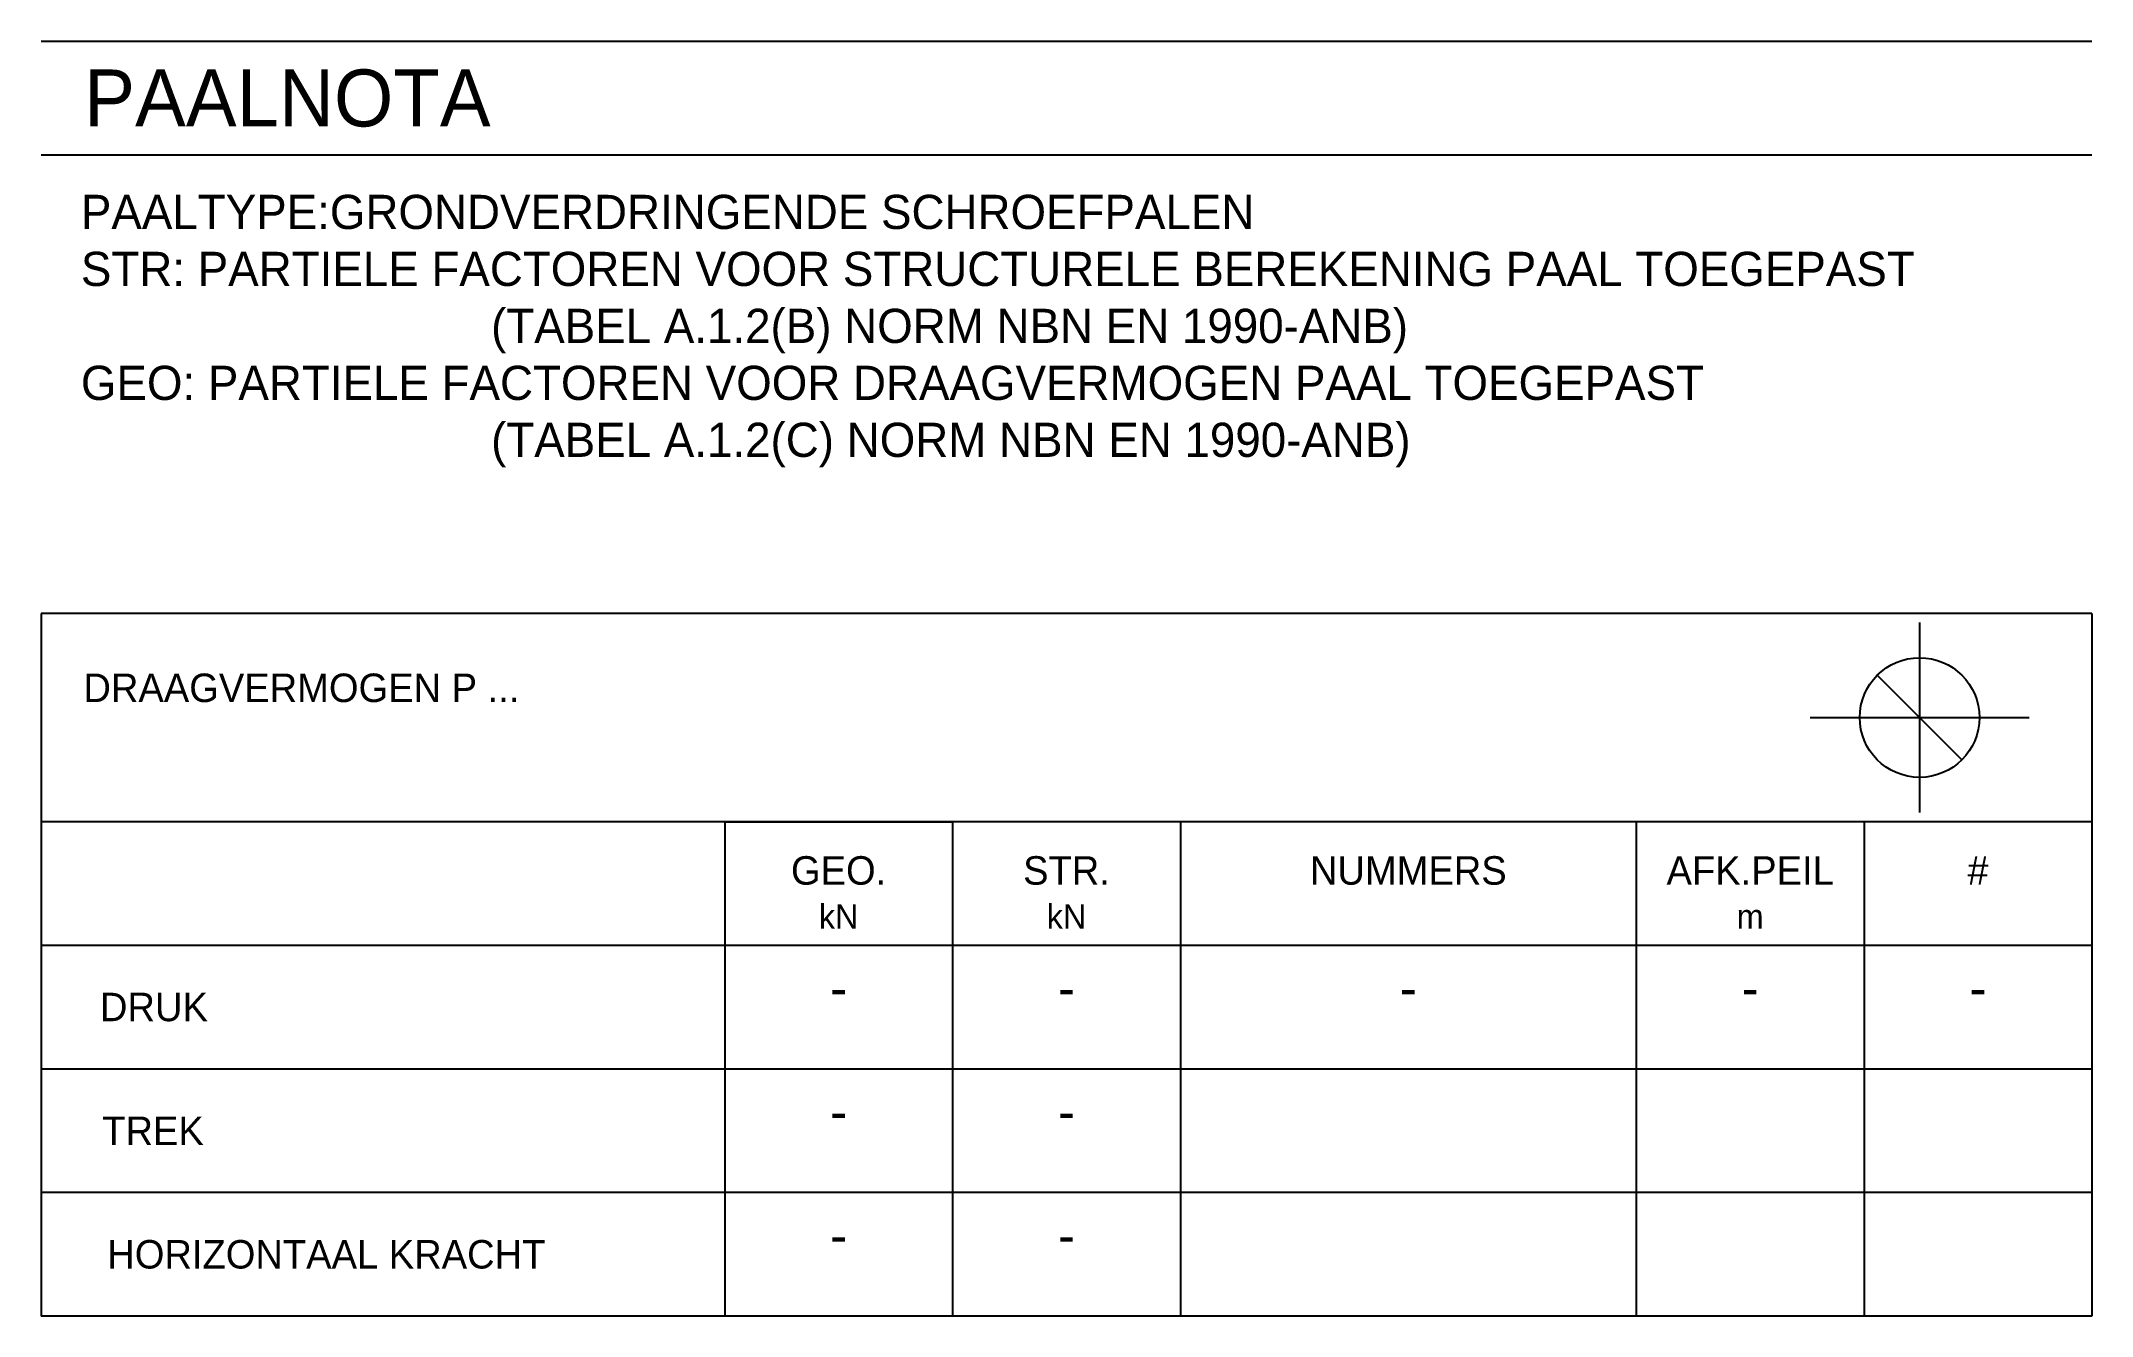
# Model space of a CAD drawing. Header units: millimetres. Extents: x 0 to 180, y -112 to 0.
import ezdxf
from ezdxf.enums import TextEntityAlignment as Align

# ---------------------------------------------------------------- set-up
doc = ezdxf.new("R2010")
doc.units = ezdxf.units.MM
doc.layers.add('AC-0300-TEKST-35', color=2, linetype='Continuous')

# ---------------------------------------------------------------- blocks, each defined once
blk = doc.blocks.new('Titel-N')
at = {"transparency": 33554687}
for p, q in [((0, 0), (180, 0)), ((0, -10), (180, -10))]:
    blk.add_line(p, q, dxfattribs=at)
at = {"color": 6, "transparency": 33554687}
blk.add_attdef('TITEL', (3.79, -7.5), '', height=5, dxfattribs=at)

msp = doc.modelspace()

# ---------------------------------------------------------------- linework, layer by layer
at = {"transparency": 33554687}
for p, q in [((180, -50.24), (0, -50.24)), ((0, -50.24), (0, -68.54)), ((180, -50.24), (180, -68.54)), ((164.87, -51.04), (164.87, -67.71)), ((161.16, -55.66), (168.58, -63.09)), ((155.26, -59.38), (174.48, -59.38)), ((0, -68.54), (0, -111.91)), ((180, -68.54), (0, -68.54)), ((60, -68.54), (60, -111.91)), ((60, -68.54), (80, -68.54)), ((80, -68.54), (80, -111.91)), ((100, -68.54), (100, -111.91)), ((140, -68.54), (140, -111.91)), ((160, -68.54), (160, -111.91)), ((180, -68.54), (180, -111.91)), ((180, -68.54), (180, -111.91)), ((180, -79.38), (0, -79.38)), ((180, -90.23), (0, -90.23)), ((180, -101.07), (0, -101.07)), ((180, -111.91), (0, -111.91))]:
    msp.add_line(p, q, dxfattribs=at)
msp.add_circle((164.87, -59.38), 5.25, dxfattribs=at)

# ---------------------------------------------------------------- block references
ref = msp.add_blockref('Titel-N', (0, 0), dxfattribs=at)
ref.add_attrib('TITEL', 'PAALNOTA', (3.79, -7.5), dxfattribs={"color": 6, "height": 5})

# ---------------------------------------------------------------- texts
msp.add_text('DRAAGVERMOGEN P ...', height=2.5, dxfattribs=at).set_placement((3.72, -58.02))
for s, height, p in [('GEO.', 2.5, (70, -74.05)), ('STR.', 2.5, (90, -74.05)), ('NUMMERS', 2.5, (120, -74.05)), ('AFK.PEIL', 2.5, (150, -74.05)), ('#', 2.5, (170, -74.05)), ('kN', 2.127, (70, -77.91)), ('kN', 2.127, (90, -77.91)), ('m', 2.13, (150, -77.91)), ('-', 3.38, (70, -84.8)), ('-', 3.38, (90, -84.8)), ('-', 3.38, (120, -84.8)), ('-', 3.38, (150, -84.8)), ('-', 3.38, (170, -84.8)), ('-', 3.38, (70, -95.65)), ('-', 3.38, (90, -95.65)), ('-', 3.38, (70, -106.49)), ('-', 3.38, (90, -106.49))]:
    msp.add_text(s, height=height, dxfattribs=at).set_placement(p, align=Align.CENTER)
for s, p in [('DRUK', (9.91, -84.8)), ('TREK', (9.83, -95.65)), ('HORIZONTAAL KRACHT', (25.04, -106.49))]:
    msp.add_text(s, height=2.5, dxfattribs=at).set_placement(p, align=Align.MIDDLE)
at = {"layer": 'AC-0300-TEKST-35', "transparency": 33554687, "insert": (3.5, -13.5), "char_height": 3, "attachment_point": 1}
msp.add_mtext('PAALTYPE:GRONDVERDRINGENDE SCHROEFPALEN\\PSTR: PARTIELE FACTOREN VOOR STRUCTURELE BEREKENING PAAL TOEGEPAST\\P^I^I ^I(TABEL A.1.2(B) NORM NBN EN 1990-ANB)\\PGEO: PARTIELE FACTOREN VOOR DRAAGVERMOGEN PAAL TOEGEPAST\\P^I^I ^I(TABEL A.1.2(C) NORM NBN EN 1990-ANB)', dxfattribs=at)

doc.saveas('drawing.dxf')
